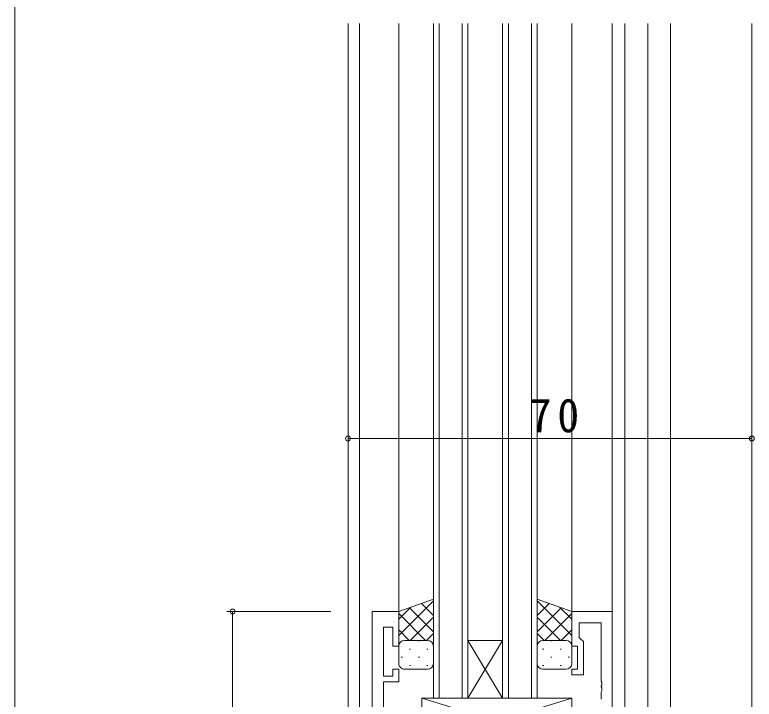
# Model space of a CAD drawing. Units: millimetres, scale not verified. Extents: x -594 to 199, y -420 to 144.
# Drawn here: x -591.2 to -463, y -255.3 to -136.6 of the extents above; entities that cross this region are included whole.
import ezdxf

# ---------------------------------------------------------------- set-up
doc = ezdxf.new("R2010")
doc.units = ezdxf.units.MM
doc.header["$LTSCALE"] = 2
for name, color, linetype, lineweight in [('0-1_YKK_ZWAK', 7, 'Continuous', 9), ('0-3_YKK_11', 7, 'Continuous', 9), ('0-4_YKK_12', 2, 'Continuous', 9), ('0-5_YKK_13', 4, 'Continuous', 9), ('0-7_YKK_D', 6, 'Continuous', 9)]:
    doc.layers.add(name, color=color, linetype=linetype, lineweight=lineweight)
doc.styles.add('ＭＳ ゴシック', font='')
doc.styles.get('ＭＳ ゴシック').set_extended_font_data('MS Gothic')

msp = doc.modelspace()

# ---------------------------------------------------------------- linework, layer by layer
at = {"layer": '0-1_YKK_ZWAK'}
msp.add_line((-591.2, -383.6), (-591.2, 141.4), dxfattribs=at)
at = {"layer": '0-3_YKK_11'}
for p, q in [((-524.628, -240.116), (-529.228, -240.116)), ((-529.228, -240.116), (-529.228, -305.116)), ((-524.628, -246.116), (-524.628, -240.116)), ((-494.628, -240.116), (-494.628, -246.116)), ((-487.628, -240.116), (-494.628, -240.116)), ((-487.628, -258.116), (-487.628, -240.116)), ((-493.328, -242.046), (-489.558, -242.046)), ((-493.328, -244.616), (-493.328, -242.046)), ((-489.558, -242.046), (-489.558, -252.158)), ((-527.298, -242.816), (-525.628, -242.816)), ((-527.298, -251.316), (-527.298, -242.816)), ((-525.628, -242.816), (-525.628, -246.116)), ((-493.128, -244.816), (-493.328, -244.616)), ((-492.628, -245.316), (-493.128, -244.816)), ((-525.628, -246.116), (-524.628, -246.116)), ((-494.628, -246.116), (-493.628, -246.116)), ((-493.628, -246.116), (-493.628, -250.116)), ((-492.628, -251.116), (-492.628, -245.316)), ((-525.628, -250.116), (-525.628, -251.316)), ((-524.628, -250.116), (-525.628, -250.116)), ((-524.628, -252.316), (-524.628, -250.116)), ((-494.628, -250.116), (-494.628, -251.116)), ((-493.628, -250.116), (-494.628, -250.116)), ((-494.628, -251.116), (-492.628, -251.116)), ((-525.628, -251.316), (-527.298, -251.316)), ((-527.298, -252.316), (-524.628, -252.316)), ((-527.298, -257.158), (-527.298, -252.316)), ((-489.558, -252.158), (-489.438, -252.341)), ((-489.438, -252.341), (-489.438, -252.891)), ((-489.438, -252.891), (-489.558, -253.074)), ((-489.558, -253.074), (-489.558, -253.158)), ((-489.558, -253.158), (-489.438, -253.341)), ((-489.438, -253.341), (-489.438, -253.891)), ((-489.438, -253.891), (-489.558, -254.074)), ((-489.558, -254.074), (-489.558, -255.316))]:
    msp.add_line(p, q, dxfattribs=at)
at = {"layer": '0-4_YKK_12'}
for p, q in [((-533.428, -138.116), (-533.428, -330.116)), ((-531.428, -138.116), (-531.428, -305.116)), ((-524.628, -240.116), (-524.628, -138.116)), ((-518.628, -138.116), (-518.628, -255.117)), ((-517.628, -255.117), (-517.628, -138.116)), ((-513.628, -138.116), (-513.628, -255.117)), ((-512.628, -255.117), (-512.628, -138.116)), ((-506.628, -138.116), (-506.628, -255.117)), ((-505.628, -255.117), (-505.628, -138.116)), ((-501.628, -138.116), (-501.628, -255.117)), ((-500.628, -255.117), (-500.628, -138.116)), ((-494.628, -240.116), (-494.628, -138.116)), ((-487.628, -240.416), (-487.628, -138.116)), ((-485.428, -282.116), (-485.428, -138.116)), ((-481.428, -138.116), (-481.428, -277.116)), ((-477.528, -138.116), (-477.528, -277.116)), ((-463.428, -138.116), (-463.428, -330.116)), ((-524.628, -240.116), (-529.228, -240.116)), ((-529.228, -305.116), (-529.228, -240.116)), ((-506.628, -255.117), (-512.628, -245.117)), ((-512.628, -255.117), (-506.628, -245.117)), ((-512.628, -245.117), (-506.628, -245.117)), ((-518.628, -255.117), (-512.628, -255.117)), ((-512.628, -255.117), (-506.628, -255.117)), ((-506.628, -255.117), (-500.628, -255.117))]:
    msp.add_line(p, q, dxfattribs=at)
at = {"layer": '0-5_YKK_13'}
for p, q in [((-518.628, -237.973), (-524.628, -240.116)), ((-518.628, -238.269), (-524.628, -244.269)), ((-518.628, -246.116), (-518.628, -237.973)), ((-500.628, -237.973), (-494.628, -240.116)), ((-500.628, -246.116), (-500.628, -237.973)), ((-500.628, -238.269), (-494.628, -244.269)), ((-522.568, -239.381), (-524.628, -241.44)), ((-522.795, -239.462), (-518.628, -243.629)), ((-520.711, -238.717), (-518.628, -240.8)), ((-498.544, -238.717), (-500.628, -240.8)), ((-496.46, -239.462), (-500.628, -243.629)), ((-496.687, -239.381), (-494.628, -241.44)), ((-524.628, -240.116), (-524.628, -246.116)), ((-524.628, -240.457), (-519.969, -245.116)), ((-494.628, -240.457), (-499.286, -245.116)), ((-494.628, -240.116), (-494.628, -246.116)), ((-518.628, -241.097), (-522.647, -245.116)), ((-500.628, -241.097), (-496.608, -245.116)), ((-524.628, -243.286), (-522.797, -245.116)), ((-494.628, -243.286), (-496.458, -245.116)), ((-518.628, -243.925), (-519.818, -245.116)), ((-500.628, -243.925), (-499.437, -245.116)), ((-524.628, -249.116), (-524.628, -246.116)), ((-524.042, -245.206), (-524.008, -245.206)), ((-523.628, -245.116), (-519.628, -245.116)), ((-521.178, -245.206), (-520.978, -245.206)), ((-518.628, -246.116), (-518.628, -249.116)), ((-500.628, -246.116), (-500.628, -249.116)), ((-495.628, -245.116), (-499.628, -245.116)), ((-498.078, -245.206), (-498.278, -245.206)), ((-495.213, -245.206), (-495.248, -245.206)), ((-494.628, -249.116), (-494.628, -246.116)), ((-522.793, -246.621), (-522.593, -246.621)), ((-519.763, -246.621), (-519.563, -246.621)), ((-499.493, -246.621), (-499.693, -246.621)), ((-496.463, -246.621), (-496.663, -246.621)), ((-524.208, -248.036), (-524.008, -248.036)), ((-521.178, -248.036), (-520.978, -248.036)), ((-498.078, -248.036), (-498.278, -248.036)), ((-495.048, -248.036), (-495.248, -248.036)), ((-522.793, -249.451), (-522.593, -249.451)), ((-519.763, -249.451), (-519.563, -249.451)), ((-499.493, -249.451), (-499.693, -249.451)), ((-496.463, -249.451), (-496.663, -249.451)), ((-519.628, -250.116), (-523.628, -250.116)), ((-499.628, -250.116), (-495.628, -250.116)), ((-494.628, -255.116), (-520.628, -263.116)), ((-520.628, -255.116), (-504.378, -260.116)), ((-520.628, -255.116), (-520.628, -263.116)), ((-494.628, -255.116), (-520.628, -255.116)), ((-495.228, -255.116), (-519.228, -255.116)), ((-494.628, -260.092), (-494.628, -255.116))]:
    msp.add_line(p, q, dxfattribs=at)
for centre, start, end in [((-523.628, -246.116), 89.99989, 179.99989), ((-519.628, -246.116), 359.99989, 89.99989), ((-499.628, -246.116), 90.00009, 180.00009), ((-495.628, -246.116), 0.00009, 90.00009), ((-523.628, -249.116), 179.99989, 269.99989), ((-519.628, -249.116), 269.99989, 359.99989), ((-499.628, -249.116), 180.00009, 270.00009), ((-495.628, -249.116), 270.00009, 0.00009)]:
    msp.add_arc(centre, 1, start, end, dxfattribs=at)
at = {"layer": '0-7_YKK_D'}
for p, q in [((-533.428, -219.853), (-533.428, -209.116)), ((-533.428, -210.116), (-463.428, -210.116)), ((-463.428, -219.853), (-463.428, -209.116)), ((-536.428, -240.116), (-554.428, -240.116)), ((-553.428, -305.116), (-553.428, -240.116))]:
    msp.add_line(p, q, dxfattribs=at)
for centre in [(-533.428, -210.116), (-463.428, -210.116), (-553.428, -240.116)]:
    msp.add_circle(centre, 0.425, dxfattribs=at)

# ---------------------------------------------------------------- texts
at = {"layer": '0-7_YKK_D', "color": 7, "insert": (-501.948, -209.116), "char_height": 5.865, "attachment_point": 7, "style": 'ＭＳ ゴシック'}
msp.add_mtext('\\T1.27;\\W0.95;70', dxfattribs=at)

doc.saveas('drawing.dxf')
